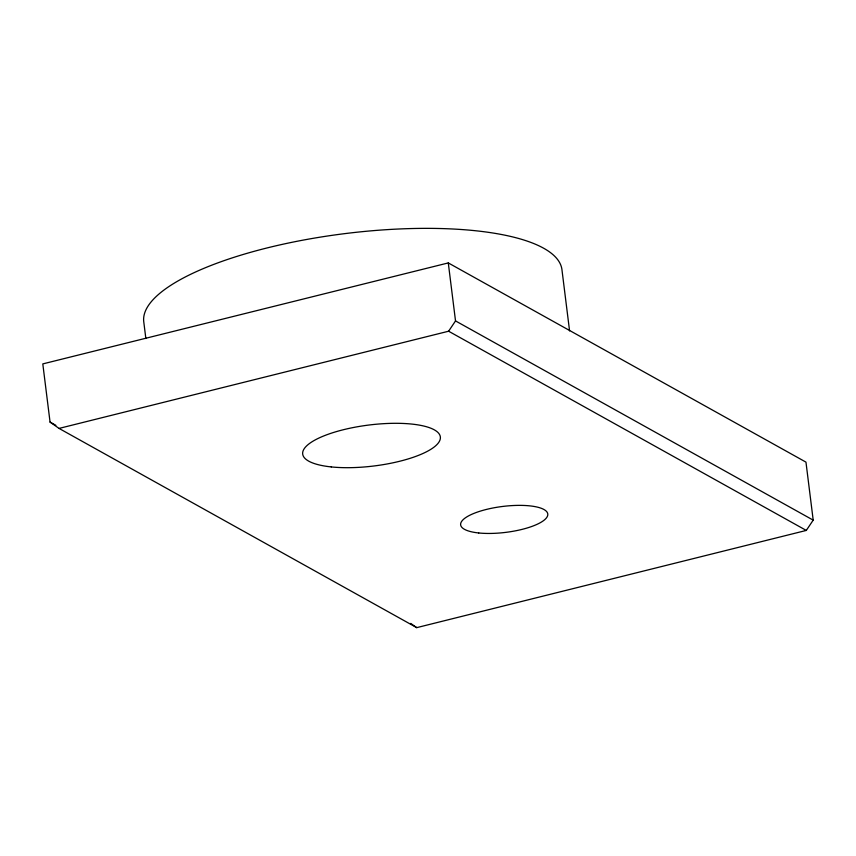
<?xml version="1.0" encoding="UTF-8"?>
<svg xmlns="http://www.w3.org/2000/svg" width="856" height="856" viewBox="0 0 856 856"><rect width="100%" height="100%" fill="white"/><g stroke="black" fill="none" stroke-linecap="round" stroke-linejoin="round"><path stroke-width="1.28" d="M59.043 428.417L448.608 331.219L455.52 320.914L448.287 262.92L42.8 363.907L50.055 422.083L59.043 428.417L416.722 627.641L806.288 530.431L813.2 520.138L805.967 462.133L448.287 262.92M455.52 320.914L813.2 520.138M448.608 331.219L806.288 530.431M50.055 422.083L55.875 425.336M410.73 623.414L416.722 627.641M569.572 330.898L562.007 270.164A210.715 62.659 -7.1 0 0 346.573 233.41A210.715 62.659 -7.1 0 0 143.712 321.385L145.852 338.548M331.251 466.916A69.357 20.63 -7.1 0 0 440.038 439.824A69.357 20.63 -7.1 0 0 343.256 429.755A69.357 20.63 -7.1 0 0 331.251 466.916M478.729 532.967A43.902 13.054 -7.1 0 0 547.583 515.815A43.902 13.054 -7.1 0 0 486.336 509.448A43.902 13.054 -7.1 0 0 478.729 532.967"/></g></svg>
